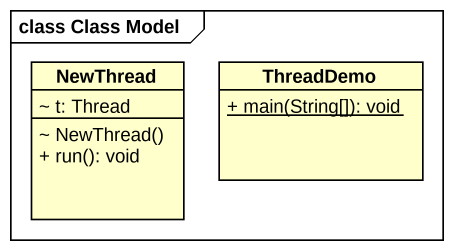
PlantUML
@startuml
mainframe class Class Model
hide circle
hide empty members
skinparam classAttributeIconSize 0
class NewThread {
  ~ t: Thread
  ~ NewThread()
  + run(): void
}
class ThreadDemo {
  {static} + main(String[]): void
}
@enduml
